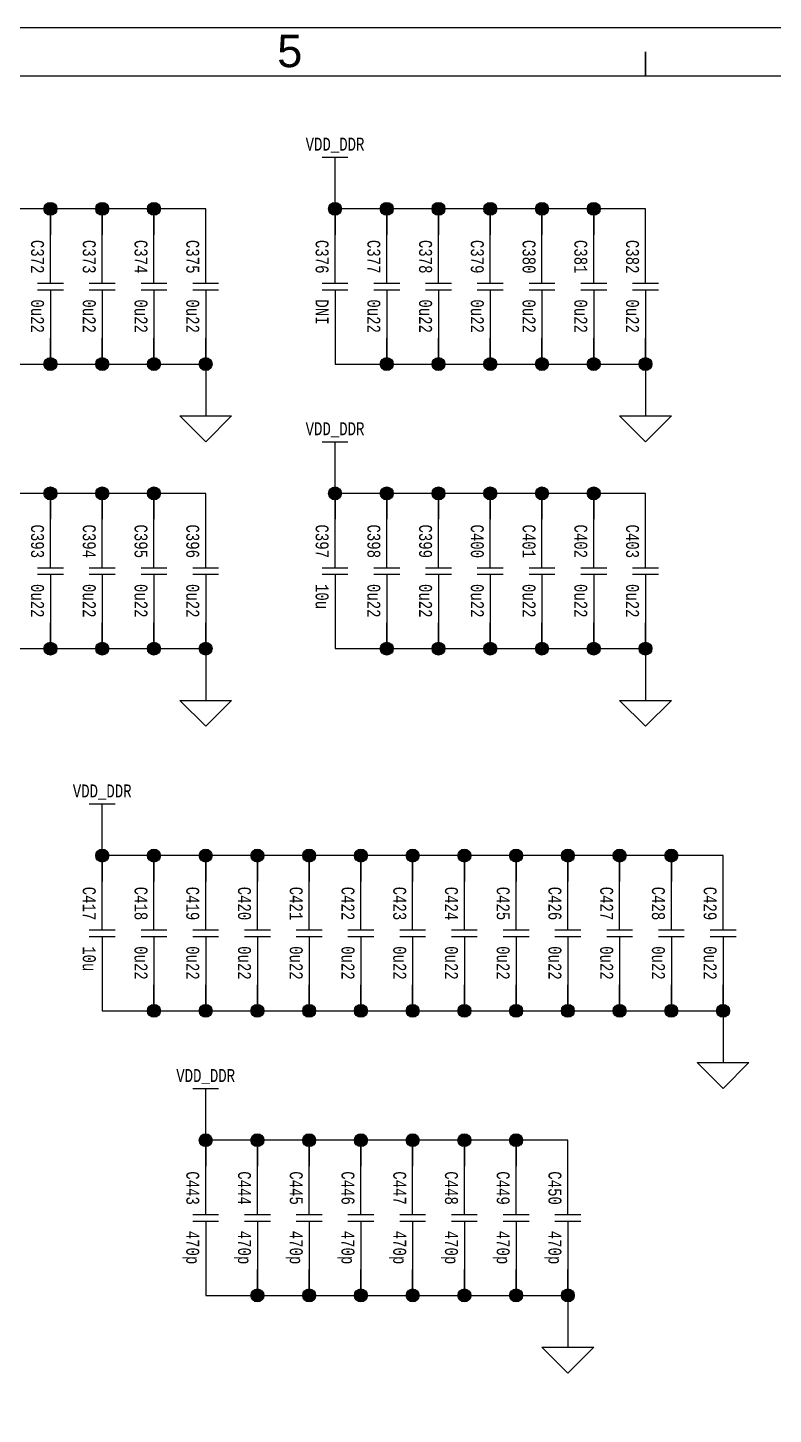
# Paper-space layout '12' of a CAD drawing. Header units: inches. Extents: x 0.2 to 16.8, y 0.2 to 10.8.
# Drawn here: x 3.36 to 6.24, y 5.39 to 10.75 of the extents above; entities that cross this region are included whole.
import ezdxf
from ezdxf.enums import TextEntityAlignment as Align

# ---------------------------------------------------------------- set-up
doc = ezdxf.new("R2010")
doc.units = ezdxf.units.IN
doc.header["$MEASUREMENT"] = 0
for name, color, linetype in [('BORDER', 13, 'Continuous'), ('COMPONENT', 14, 'Continuous'), ('SIGNAL', 84, 'Continuous'), ('TEXT', 252, 'Continuous')]:
    doc.layers.add(name, color=color, linetype=linetype)
doc.styles.add('Monotxt_75', font='monotxt.shx', dxfattribs={"width": 0.75})
doc.styles.get("Standard").update_dxf_attribs({"font": 'arial.ttf'})

# ---------------------------------------------------------------- blocks, each defined once
blk = doc.blocks.new('ANSI B Frame')
at = {"layer": 'BORDER'}
for points in [[(0.25, 0.25), (16.75, 0.25), (16.75, 10.75), (0.25, 10.75)], [(0.4375, 0.4375), (16.5625, 0.4375), (16.5625, 10.5625), (0.4375, 10.5625)]]:
    blk.add_lwpolyline(points, close=True, dxfattribs=at)
at = {"layer": 'BORDER', "lineweight": 35}
blk.add_lwpolyline([(5.75, 10.65625), (5.75, 10.5625)], dxfattribs=at)
at = {"layer": 'BORDER', "flags": 8}
for tag, p in [('ZN6', (1.625, 10.65787)), ('ZN5', (4.375, 10.66009)), ('ZN4', (7.125, 10.65625)), ('ZN3', (9.875, 10.65796)), ('ZN2', (12.625, 10.65574)), ('ZN1', (15.375, 10.65574)), ('ZN6', (1.625, 0.34375)), ('ZN5', (4.375, 0.34375)), ('ZN4', (7.125, 0.34375)), ('ZN3', (9.875, 0.34375)), ('ZN2', (12.625, 0.34375)), ('ZN1', (15.375, 0.34375))]:
    blk.add_attdef(tag, text='', height=0.125, dxfattribs=at).set_placement(p, align=Align.MIDDLE_CENTER)
at = {"layer": 'TEXT', "style": 'Monotxt_75', "width": 0.75, "flags": 8}
for tag, height, p in [('DESRP', 0.0625, (13.625, 1)), ('DWG_NO', 0.1875, (13.9625, 0.7125))]:
    blk.add_attdef(tag, text='', height=height, dxfattribs=at).set_placement(p, align=Align.MIDDLE_LEFT)
for tag, height, p in [('SHTSZ', 0.1875, (13.7375, 0.7125)), ('REV', 0.1875, (16.4125, 0.7125)), ('SCALE', 0.0625, (14.15625, 0.5)), ('REVDATE', 0.0625, (15.11875, 0.5)), ('CURRSHT', 0.0625, (16.0625, 0.5)), ('LASTSHT', 0.0625, (16.4375, 0.5))]:
    blk.add_attdef(tag, text='', height=height, dxfattribs=at).set_placement(p, align=Align.MIDDLE_CENTER)
blk = doc.blocks.new('CAP')
for points in [[(0, 0.0125), (0, 0.2)], [(-0.05, 0.0125), (0.05, 0.0125)], [(-0.05, -0.0125), (0.05, -0.0125)], [(0, -0.0125), (0, -0.2)]]:
    blk.add_lwpolyline(points)
at = {"layer": 'TEXT', "style": 'Monotxt_75', "width": 0.75, "flags": 8}
blk.add_attdef('REFID', text='', height=0.05, rotation=270, dxfattribs=at).set_placement((-0.025, 0.05), align=Align.TOP_RIGHT)
blk.add_attdef('VALUE', text='', height=0.05, rotation=270, dxfattribs=at).set_placement((-0.025, -0.05), align=Align.TOP_LEFT)
blk = doc.blocks.new('SUPPLY_BUS')
for points in [[(0, 0), (0.05, 0)], [(0.05, 0.025), (0.05, -0.025)]]:
    blk.add_lwpolyline(points)
blk = doc.blocks.new('FLOAT_GND')
blk.add_lwpolyline([(0, 0), (0, -0.05)])
blk.add_lwpolyline([(-0.05, -0.05), (0.05, -0.05), (0, -0.1)], close=True)
blk = doc.blocks.new('CONNECT')
blk.add_hatch(color=256).paths.add_polyline_path([(0.0125, 0, 1), (-0.0125, 0, 1)])
blk.add_circle((0, 0), 0.0125)

psp = doc.layouts.new('12')

# ---------------------------------------------------------------- linework, layer by layer
at = {"layer": 'SIGNAL'}
for points in [[(5.75, 9.95), (5.75, 10.05), (5.55, 10.05), (5.55, 9.95), (5.55, 10.025), (5.525, 10.05), (5.35, 10.05), (5.35, 9.95), (5.35, 10.025), (5.325, 10.05), (5.15, 10.05), (5.15, 9.95), (5.15, 10.025), (5.125, 10.05), (4.95, 10.05), (4.95, 9.95), (4.95, 10.025), (4.925, 10.05), (4.75, 10.05), (4.75, 9.95), (4.75, 10.025), (4.725, 10.05), (4.55, 10.05), (4.55, 9.95), (4.55, 10.15)], [(4.05, 9.95), (4.05, 10.05), (3.85, 10.05), (3.85, 9.95), (3.85, 10.025), (3.825, 10.05), (3.65, 10.05), (3.65, 9.95), (3.65, 10.025), (3.625, 10.05), (3.45, 10.05), (3.45, 9.95), (3.45, 10.025), (3.425, 10.05), (3.25, 10.05)], [(3.275, 9.45), (3.45, 9.45), (3.45, 9.55), (3.45, 9.475), (3.475, 9.45), (3.65, 9.45), (3.65, 9.55), (3.65, 9.475), (3.675, 9.45), (3.85, 9.45), (3.85, 9.55), (3.85, 9.475), (3.875, 9.45), (4.05, 9.45), (4.05, 9.55), (4.05, 9.35)], [(4.55, 9.55), (4.55, 9.45), (4.75, 9.45), (4.75, 9.55), (4.75, 9.475), (4.775, 9.45), (4.95, 9.45), (4.95, 9.55), (4.95, 9.475), (4.975, 9.45), (5.15, 9.45), (5.15, 9.55), (5.15, 9.475), (5.175, 9.45), (5.35, 9.45), (5.35, 9.55), (5.35, 9.475), (5.375, 9.45), (5.55, 9.45), (5.55, 9.55), (5.55, 9.475), (5.575, 9.45), (5.75, 9.45), (5.75, 9.55), (5.75, 9.35)], [(5.75, 8.85), (5.75, 8.95), (5.55, 8.95), (5.55, 8.85), (5.55, 8.925), (5.525, 8.95), (5.35, 8.95), (5.35, 8.85), (5.35, 8.925), (5.325, 8.95), (5.15, 8.95), (5.15, 8.85), (5.15, 8.925), (5.125, 8.95), (4.95, 8.95), (4.95, 8.85), (4.95, 8.925), (4.925, 8.95), (4.75, 8.95), (4.75, 8.85), (4.75, 8.925), (4.725, 8.95), (4.55, 8.95), (4.55, 8.85), (4.55, 9.05)], [(4.05, 8.85), (4.05, 8.95), (3.85, 8.95), (3.85, 8.85), (3.85, 8.925), (3.825, 8.95), (3.65, 8.95), (3.65, 8.85), (3.65, 8.925), (3.625, 8.95), (3.45, 8.95), (3.45, 8.85), (3.45, 8.925), (3.425, 8.95), (3.25, 8.95)], [(3.275, 8.35), (3.45, 8.35), (3.45, 8.45), (3.45, 8.375), (3.475, 8.35), (3.65, 8.35), (3.65, 8.45), (3.65, 8.375), (3.675, 8.35), (3.85, 8.35), (3.85, 8.45), (3.85, 8.375), (3.875, 8.35), (4.05, 8.35), (4.05, 8.45), (4.05, 8.25)], [(4.55, 8.45), (4.55, 8.35), (4.75, 8.35), (4.75, 8.45), (4.75, 8.375), (4.775, 8.35), (4.95, 8.35), (4.95, 8.45), (4.95, 8.375), (4.975, 8.35), (5.15, 8.35), (5.15, 8.45), (5.15, 8.375), (5.175, 8.35), (5.35, 8.35), (5.35, 8.45), (5.35, 8.375), (5.375, 8.35), (5.55, 8.35), (5.55, 8.45), (5.55, 8.375), (5.575, 8.35), (5.75, 8.35), (5.75, 8.45), (5.75, 8.25)], [(6.05, 7.45), (6.05, 7.55), (5.85, 7.55), (5.85, 7.45), (5.85, 7.525), (5.825, 7.55), (5.65, 7.55), (5.65, 7.45), (5.65, 7.525), (5.625, 7.55), (5.45, 7.55), (5.45, 7.45), (5.45, 7.525), (5.425, 7.55), (5.25, 7.55), (5.25, 7.45), (5.25, 7.525), (5.225, 7.55), (5.05, 7.55), (5.05, 7.45), (5.05, 7.525), (5.025, 7.55), (4.85, 7.55), (4.85, 7.45), (4.85, 7.525), (4.825, 7.55), (4.65, 7.55), (4.65, 7.45), (4.65, 7.525), (4.625, 7.55), (4.45, 7.55), (4.45, 7.45), (4.45, 7.525), (4.425, 7.55), (4.25, 7.55), (4.25, 7.45), (4.25, 7.525), (4.225, 7.55), (4.05, 7.55), (4.05, 7.45), (4.05, 7.525), (4.025, 7.55), (3.85, 7.55), (3.85, 7.45), (3.85, 7.525), (3.825, 7.55), (3.65, 7.55), (3.65, 7.45), (3.65, 7.65)], [(3.65, 7.05), (3.65, 6.95), (3.85, 6.95), (3.85, 7.05), (3.85, 6.975), (3.875, 6.95), (4.05, 6.95), (4.05, 7.05), (4.05, 6.975), (4.075, 6.95), (4.25, 6.95), (4.25, 7.05), (4.25, 6.975), (4.275, 6.95), (4.45, 6.95), (4.45, 7.05), (4.45, 6.975), (4.475, 6.95), (4.65, 6.95), (4.65, 7.05), (4.65, 6.975), (4.675, 6.95), (4.85, 6.95), (4.85, 7.05), (4.85, 6.975), (4.875, 6.95), (5.05, 6.95), (5.05, 7.05), (5.05, 6.975), (5.075, 6.95), (5.25, 6.95), (5.25, 7.05), (5.25, 6.975), (5.275, 6.95), (5.45, 6.95), (5.45, 7.05), (5.45, 6.975), (5.475, 6.95), (5.65, 6.95), (5.65, 7.05), (5.65, 6.975), (5.675, 6.95), (5.85, 6.95), (5.85, 7.05), (5.85, 6.975), (5.875, 6.95), (6.05, 6.95), (6.05, 7.05), (6.05, 6.85)], [(5.45, 6.35), (5.45, 6.45), (5.25, 6.45), (5.25, 6.35), (5.25, 6.425), (5.225, 6.45), (5.05, 6.45), (5.05, 6.35), (5.05, 6.425), (5.025, 6.45), (4.85, 6.45), (4.85, 6.35), (4.85, 6.425), (4.825, 6.45), (4.65, 6.45), (4.65, 6.35), (4.65, 6.425), (4.625, 6.45), (4.45, 6.45), (4.45, 6.35), (4.45, 6.425), (4.425, 6.45), (4.25, 6.45), (4.25, 6.35), (4.25, 6.425), (4.225, 6.45), (4.05, 6.45), (4.05, 6.35), (4.05, 6.55)], [(4.05, 5.95), (4.05, 5.85), (4.25, 5.85), (4.25, 5.95), (4.25, 5.875), (4.275, 5.85), (4.45, 5.85), (4.45, 5.95), (4.45, 5.875), (4.475, 5.85), (4.65, 5.85), (4.65, 5.95), (4.65, 5.875), (4.675, 5.85), (4.85, 5.85), (4.85, 5.95), (4.85, 5.875), (4.875, 5.85), (5.05, 5.85), (5.05, 5.95), (5.05, 5.875), (5.075, 5.85), (5.25, 5.85), (5.25, 5.95), (5.25, 5.875), (5.275, 5.85), (5.45, 5.85), (5.45, 5.95), (5.45, 5.75)]]:
    psp.add_lwpolyline(points, dxfattribs=at)

# ---------------------------------------------------------------- block references
ref = psp.add_blockref('ANSI B Frame', (0, 0))
ref.add_attrib('ZN5', '5', dxfattribs={"layer": 'BORDER', "height": 0.125}).set_placement((4.375, 10.6601), align=Align.MIDDLE_CENTER)
at = {"layer": 'COMPONENT', "xscale": 2, "yscale": 2, "zscale": 2, "rotation": 90}
for p in [(4.55, 10.15), (4.55, 9.05), (3.65, 7.65), (4.05, 6.55)]:
    psp.add_blockref('SUPPLY_BUS', p, dxfattribs=at)
at = {"layer": 'COMPONENT'}
ref = psp.add_blockref('CAP', (3.45, 9.75), dxfattribs=at)
ref.add_attrib('REFID', 'C372', dxfattribs={"layer": 'TEXT', "height": 0.05, "rotation": 270, "style": 'Monotxt_75', "width": 0.75}).set_placement((3.425, 9.8), align=Align.TOP_RIGHT)
ref.add_attrib('VALUE', '0u22', dxfattribs={"layer": 'TEXT', "height": 0.05, "rotation": 270, "style": 'Monotxt_75', "width": 0.75}).set_placement((3.425, 9.7), align=Align.TOP_LEFT)
ref = psp.add_blockref('CAP', (3.65, 9.75), dxfattribs=at)
ref.add_attrib('REFID', 'C373', dxfattribs={"layer": 'TEXT', "height": 0.05, "rotation": 270, "style": 'Monotxt_75', "width": 0.75}).set_placement((3.625, 9.8), align=Align.TOP_RIGHT)
ref.add_attrib('VALUE', '0u22', dxfattribs={"layer": 'TEXT', "height": 0.05, "rotation": 270, "style": 'Monotxt_75', "width": 0.75}).set_placement((3.625, 9.7), align=Align.TOP_LEFT)
ref = psp.add_blockref('CAP', (3.85, 9.75), dxfattribs=at)
ref.add_attrib('REFID', 'C374', dxfattribs={"layer": 'TEXT', "height": 0.05, "rotation": 270, "style": 'Monotxt_75', "width": 0.75}).set_placement((3.825, 9.8), align=Align.TOP_RIGHT)
ref.add_attrib('VALUE', '0u22', dxfattribs={"layer": 'TEXT', "height": 0.05, "rotation": 270, "style": 'Monotxt_75', "width": 0.75}).set_placement((3.825, 9.7), align=Align.TOP_LEFT)
ref = psp.add_blockref('CAP', (4.05, 9.75), dxfattribs=at)
ref.add_attrib('REFID', 'C375', dxfattribs={"layer": 'TEXT', "height": 0.05, "rotation": 270, "style": 'Monotxt_75', "width": 0.75}).set_placement((4.025, 9.8), align=Align.TOP_RIGHT)
ref.add_attrib('VALUE', '0u22', dxfattribs={"layer": 'TEXT', "height": 0.05, "rotation": 270, "style": 'Monotxt_75', "width": 0.75}).set_placement((4.025, 9.7), align=Align.TOP_LEFT)
ref = psp.add_blockref('CAP', (4.55, 9.75), dxfattribs=at)
ref.add_attrib('REFID', 'C376', dxfattribs={"layer": 'TEXT', "height": 0.05, "rotation": 270, "style": 'Monotxt_75', "width": 0.75}).set_placement((4.525, 9.8), align=Align.TOP_RIGHT)
ref.add_attrib('VALUE', 'DNI', dxfattribs={"layer": 'TEXT', "height": 0.05, "rotation": 270, "style": 'Monotxt_75', "width": 0.75}).set_placement((4.525, 9.7), align=Align.TOP_LEFT)
ref = psp.add_blockref('CAP', (4.75, 9.75), dxfattribs=at)
ref.add_attrib('REFID', 'C377', dxfattribs={"layer": 'TEXT', "height": 0.05, "rotation": 270, "style": 'Monotxt_75', "width": 0.75}).set_placement((4.725, 9.8), align=Align.TOP_RIGHT)
ref.add_attrib('VALUE', '0u22', dxfattribs={"layer": 'TEXT', "height": 0.05, "rotation": 270, "style": 'Monotxt_75', "width": 0.75}).set_placement((4.725, 9.7), align=Align.TOP_LEFT)
ref = psp.add_blockref('CAP', (4.95, 9.75), dxfattribs=at)
ref.add_attrib('REFID', 'C378', dxfattribs={"layer": 'TEXT', "height": 0.05, "rotation": 270, "style": 'Monotxt_75', "width": 0.75}).set_placement((4.925, 9.8), align=Align.TOP_RIGHT)
ref.add_attrib('VALUE', '0u22', dxfattribs={"layer": 'TEXT', "height": 0.05, "rotation": 270, "style": 'Monotxt_75', "width": 0.75}).set_placement((4.925, 9.7), align=Align.TOP_LEFT)
ref = psp.add_blockref('CAP', (5.15, 9.75), dxfattribs=at)
ref.add_attrib('REFID', 'C379', dxfattribs={"layer": 'TEXT', "height": 0.05, "rotation": 270, "style": 'Monotxt_75', "width": 0.75}).set_placement((5.125, 9.8), align=Align.TOP_RIGHT)
ref.add_attrib('VALUE', '0u22', dxfattribs={"layer": 'TEXT', "height": 0.05, "rotation": 270, "style": 'Monotxt_75', "width": 0.75}).set_placement((5.125, 9.7), align=Align.TOP_LEFT)
ref = psp.add_blockref('CAP', (5.35, 9.75), dxfattribs=at)
ref.add_attrib('REFID', 'C380', dxfattribs={"layer": 'TEXT', "height": 0.05, "rotation": 270, "style": 'Monotxt_75', "width": 0.75}).set_placement((5.325, 9.8), align=Align.TOP_RIGHT)
ref.add_attrib('VALUE', '0u22', dxfattribs={"layer": 'TEXT', "height": 0.05, "rotation": 270, "style": 'Monotxt_75', "width": 0.75}).set_placement((5.325, 9.7), align=Align.TOP_LEFT)
ref = psp.add_blockref('CAP', (5.55, 9.75), dxfattribs=at)
ref.add_attrib('REFID', 'C381', dxfattribs={"layer": 'TEXT', "height": 0.05, "rotation": 270, "style": 'Monotxt_75', "width": 0.75}).set_placement((5.525, 9.8), align=Align.TOP_RIGHT)
ref.add_attrib('VALUE', '0u22', dxfattribs={"layer": 'TEXT', "height": 0.05, "rotation": 270, "style": 'Monotxt_75', "width": 0.75}).set_placement((5.525, 9.7), align=Align.TOP_LEFT)
ref = psp.add_blockref('CAP', (5.75, 9.75), dxfattribs=at)
ref.add_attrib('REFID', 'C382', dxfattribs={"layer": 'TEXT', "height": 0.05, "rotation": 270, "style": 'Monotxt_75', "width": 0.75}).set_placement((5.725, 9.8), align=Align.TOP_RIGHT)
ref.add_attrib('VALUE', '0u22', dxfattribs={"layer": 'TEXT', "height": 0.05, "rotation": 270, "style": 'Monotxt_75', "width": 0.75}).set_placement((5.725, 9.7), align=Align.TOP_LEFT)
at = {"layer": 'COMPONENT', "xscale": 2, "yscale": 2, "zscale": 2}
for p in [(4.05, 9.35), (5.75, 9.35), (4.05, 8.25), (5.75, 8.25), (6.05, 6.85), (5.45, 5.75)]:
    psp.add_blockref('FLOAT_GND', p, dxfattribs=at)
at = {"layer": 'COMPONENT'}
ref = psp.add_blockref('CAP', (3.45, 8.65), dxfattribs=at)
ref.add_attrib('REFID', 'C393', dxfattribs={"layer": 'TEXT', "height": 0.05, "rotation": 270, "style": 'Monotxt_75', "width": 0.75}).set_placement((3.425, 8.7), align=Align.TOP_RIGHT)
ref.add_attrib('VALUE', '0u22', dxfattribs={"layer": 'TEXT', "height": 0.05, "rotation": 270, "style": 'Monotxt_75', "width": 0.75}).set_placement((3.425, 8.6), align=Align.TOP_LEFT)
ref = psp.add_blockref('CAP', (3.65, 8.65), dxfattribs=at)
ref.add_attrib('REFID', 'C394', dxfattribs={"layer": 'TEXT', "height": 0.05, "rotation": 270, "style": 'Monotxt_75', "width": 0.75}).set_placement((3.625, 8.7), align=Align.TOP_RIGHT)
ref.add_attrib('VALUE', '0u22', dxfattribs={"layer": 'TEXT', "height": 0.05, "rotation": 270, "style": 'Monotxt_75', "width": 0.75}).set_placement((3.625, 8.6), align=Align.TOP_LEFT)
ref = psp.add_blockref('CAP', (3.85, 8.65), dxfattribs=at)
ref.add_attrib('REFID', 'C395', dxfattribs={"layer": 'TEXT', "height": 0.05, "rotation": 270, "style": 'Monotxt_75', "width": 0.75}).set_placement((3.825, 8.7), align=Align.TOP_RIGHT)
ref.add_attrib('VALUE', '0u22', dxfattribs={"layer": 'TEXT', "height": 0.05, "rotation": 270, "style": 'Monotxt_75', "width": 0.75}).set_placement((3.825, 8.6), align=Align.TOP_LEFT)
ref = psp.add_blockref('CAP', (4.05, 8.65), dxfattribs=at)
ref.add_attrib('REFID', 'C396', dxfattribs={"layer": 'TEXT', "height": 0.05, "rotation": 270, "style": 'Monotxt_75', "width": 0.75}).set_placement((4.025, 8.7), align=Align.TOP_RIGHT)
ref.add_attrib('VALUE', '0u22', dxfattribs={"layer": 'TEXT', "height": 0.05, "rotation": 270, "style": 'Monotxt_75', "width": 0.75}).set_placement((4.025, 8.6), align=Align.TOP_LEFT)
ref = psp.add_blockref('CAP', (4.55, 8.65), dxfattribs=at)
ref.add_attrib('REFID', 'C397', dxfattribs={"layer": 'TEXT', "height": 0.05, "rotation": 270, "style": 'Monotxt_75', "width": 0.75}).set_placement((4.525, 8.7), align=Align.TOP_RIGHT)
ref.add_attrib('VALUE', '10u', dxfattribs={"layer": 'TEXT', "height": 0.05, "rotation": 270, "style": 'Monotxt_75', "width": 0.75}).set_placement((4.525, 8.6), align=Align.TOP_LEFT)
ref = psp.add_blockref('CAP', (4.75, 8.65), dxfattribs=at)
ref.add_attrib('REFID', 'C398', dxfattribs={"layer": 'TEXT', "height": 0.05, "rotation": 270, "style": 'Monotxt_75', "width": 0.75}).set_placement((4.725, 8.7), align=Align.TOP_RIGHT)
ref.add_attrib('VALUE', '0u22', dxfattribs={"layer": 'TEXT', "height": 0.05, "rotation": 270, "style": 'Monotxt_75', "width": 0.75}).set_placement((4.725, 8.6), align=Align.TOP_LEFT)
ref = psp.add_blockref('CAP', (4.95, 8.65), dxfattribs=at)
ref.add_attrib('REFID', 'C399', dxfattribs={"layer": 'TEXT', "height": 0.05, "rotation": 270, "style": 'Monotxt_75', "width": 0.75}).set_placement((4.925, 8.7), align=Align.TOP_RIGHT)
ref.add_attrib('VALUE', '0u22', dxfattribs={"layer": 'TEXT', "height": 0.05, "rotation": 270, "style": 'Monotxt_75', "width": 0.75}).set_placement((4.925, 8.6), align=Align.TOP_LEFT)
ref = psp.add_blockref('CAP', (5.15, 8.65), dxfattribs=at)
ref.add_attrib('REFID', 'C400', dxfattribs={"layer": 'TEXT', "height": 0.05, "rotation": 270, "style": 'Monotxt_75', "width": 0.75}).set_placement((5.125, 8.7), align=Align.TOP_RIGHT)
ref.add_attrib('VALUE', '0u22', dxfattribs={"layer": 'TEXT', "height": 0.05, "rotation": 270, "style": 'Monotxt_75', "width": 0.75}).set_placement((5.125, 8.6), align=Align.TOP_LEFT)
ref = psp.add_blockref('CAP', (5.35, 8.65), dxfattribs=at)
ref.add_attrib('REFID', 'C401', dxfattribs={"layer": 'TEXT', "height": 0.05, "rotation": 270, "style": 'Monotxt_75', "width": 0.75}).set_placement((5.325, 8.7), align=Align.TOP_RIGHT)
ref.add_attrib('VALUE', '0u22', dxfattribs={"layer": 'TEXT', "height": 0.05, "rotation": 270, "style": 'Monotxt_75', "width": 0.75}).set_placement((5.325, 8.6), align=Align.TOP_LEFT)
ref = psp.add_blockref('CAP', (5.55, 8.65), dxfattribs=at)
ref.add_attrib('REFID', 'C402', dxfattribs={"layer": 'TEXT', "height": 0.05, "rotation": 270, "style": 'Monotxt_75', "width": 0.75}).set_placement((5.525, 8.7), align=Align.TOP_RIGHT)
ref.add_attrib('VALUE', '0u22', dxfattribs={"layer": 'TEXT', "height": 0.05, "rotation": 270, "style": 'Monotxt_75', "width": 0.75}).set_placement((5.525, 8.6), align=Align.TOP_LEFT)
ref = psp.add_blockref('CAP', (5.75, 8.65), dxfattribs=at)
ref.add_attrib('REFID', 'C403', dxfattribs={"layer": 'TEXT', "height": 0.05, "rotation": 270, "style": 'Monotxt_75', "width": 0.75}).set_placement((5.725, 8.7), align=Align.TOP_RIGHT)
ref.add_attrib('VALUE', '0u22', dxfattribs={"layer": 'TEXT', "height": 0.05, "rotation": 270, "style": 'Monotxt_75', "width": 0.75}).set_placement((5.725, 8.6), align=Align.TOP_LEFT)
ref = psp.add_blockref('CAP', (3.65, 7.25), dxfattribs=at)
ref.add_attrib('REFID', 'C417', dxfattribs={"layer": 'TEXT', "height": 0.05, "rotation": 270, "style": 'Monotxt_75', "width": 0.75}).set_placement((3.625, 7.3), align=Align.TOP_RIGHT)
ref.add_attrib('VALUE', '10u', dxfattribs={"layer": 'TEXT', "height": 0.05, "rotation": 270, "style": 'Monotxt_75', "width": 0.75}).set_placement((3.625, 7.2), align=Align.TOP_LEFT)
ref = psp.add_blockref('CAP', (3.85, 7.25), dxfattribs=at)
ref.add_attrib('REFID', 'C418', dxfattribs={"layer": 'TEXT', "height": 0.05, "rotation": 270, "style": 'Monotxt_75', "width": 0.75}).set_placement((3.825, 7.3), align=Align.TOP_RIGHT)
ref.add_attrib('VALUE', '0u22', dxfattribs={"layer": 'TEXT', "height": 0.05, "rotation": 270, "style": 'Monotxt_75', "width": 0.75}).set_placement((3.825, 7.2), align=Align.TOP_LEFT)
ref = psp.add_blockref('CAP', (4.05, 7.25), dxfattribs=at)
ref.add_attrib('REFID', 'C419', dxfattribs={"layer": 'TEXT', "height": 0.05, "rotation": 270, "style": 'Monotxt_75', "width": 0.75}).set_placement((4.025, 7.3), align=Align.TOP_RIGHT)
ref.add_attrib('VALUE', '0u22', dxfattribs={"layer": 'TEXT', "height": 0.05, "rotation": 270, "style": 'Monotxt_75', "width": 0.75}).set_placement((4.025, 7.2), align=Align.TOP_LEFT)
ref = psp.add_blockref('CAP', (4.25, 7.25), dxfattribs=at)
ref.add_attrib('REFID', 'C420', dxfattribs={"layer": 'TEXT', "height": 0.05, "rotation": 270, "style": 'Monotxt_75', "width": 0.75}).set_placement((4.225, 7.3), align=Align.TOP_RIGHT)
ref.add_attrib('VALUE', '0u22', dxfattribs={"layer": 'TEXT', "height": 0.05, "rotation": 270, "style": 'Monotxt_75', "width": 0.75}).set_placement((4.225, 7.2), align=Align.TOP_LEFT)
ref = psp.add_blockref('CAP', (4.45, 7.25), dxfattribs=at)
ref.add_attrib('REFID', 'C421', dxfattribs={"layer": 'TEXT', "height": 0.05, "rotation": 270, "style": 'Monotxt_75', "width": 0.75}).set_placement((4.425, 7.3), align=Align.TOP_RIGHT)
ref.add_attrib('VALUE', '0u22', dxfattribs={"layer": 'TEXT', "height": 0.05, "rotation": 270, "style": 'Monotxt_75', "width": 0.75}).set_placement((4.425, 7.2), align=Align.TOP_LEFT)
ref = psp.add_blockref('CAP', (4.65, 7.25), dxfattribs=at)
ref.add_attrib('REFID', 'C422', dxfattribs={"layer": 'TEXT', "height": 0.05, "rotation": 270, "style": 'Monotxt_75', "width": 0.75}).set_placement((4.625, 7.3), align=Align.TOP_RIGHT)
ref.add_attrib('VALUE', '0u22', dxfattribs={"layer": 'TEXT', "height": 0.05, "rotation": 270, "style": 'Monotxt_75', "width": 0.75}).set_placement((4.625, 7.2), align=Align.TOP_LEFT)
ref = psp.add_blockref('CAP', (4.85, 7.25), dxfattribs=at)
ref.add_attrib('REFID', 'C423', dxfattribs={"layer": 'TEXT', "height": 0.05, "rotation": 270, "style": 'Monotxt_75', "width": 0.75}).set_placement((4.825, 7.3), align=Align.TOP_RIGHT)
ref.add_attrib('VALUE', '0u22', dxfattribs={"layer": 'TEXT', "height": 0.05, "rotation": 270, "style": 'Monotxt_75', "width": 0.75}).set_placement((4.825, 7.2), align=Align.TOP_LEFT)
ref = psp.add_blockref('CAP', (5.05, 7.25), dxfattribs=at)
ref.add_attrib('REFID', 'C424', dxfattribs={"layer": 'TEXT', "height": 0.05, "rotation": 270, "style": 'Monotxt_75', "width": 0.75}).set_placement((5.025, 7.3), align=Align.TOP_RIGHT)
ref.add_attrib('VALUE', '0u22', dxfattribs={"layer": 'TEXT', "height": 0.05, "rotation": 270, "style": 'Monotxt_75', "width": 0.75}).set_placement((5.025, 7.2), align=Align.TOP_LEFT)
ref = psp.add_blockref('CAP', (5.25, 7.25), dxfattribs=at)
ref.add_attrib('REFID', 'C425', dxfattribs={"layer": 'TEXT', "height": 0.05, "rotation": 270, "style": 'Monotxt_75', "width": 0.75}).set_placement((5.225, 7.3), align=Align.TOP_RIGHT)
ref.add_attrib('VALUE', '0u22', dxfattribs={"layer": 'TEXT', "height": 0.05, "rotation": 270, "style": 'Monotxt_75', "width": 0.75}).set_placement((5.225, 7.2), align=Align.TOP_LEFT)
ref = psp.add_blockref('CAP', (5.45, 7.25), dxfattribs=at)
ref.add_attrib('REFID', 'C426', dxfattribs={"layer": 'TEXT', "height": 0.05, "rotation": 270, "style": 'Monotxt_75', "width": 0.75}).set_placement((5.425, 7.3), align=Align.TOP_RIGHT)
ref.add_attrib('VALUE', '0u22', dxfattribs={"layer": 'TEXT', "height": 0.05, "rotation": 270, "style": 'Monotxt_75', "width": 0.75}).set_placement((5.425, 7.2), align=Align.TOP_LEFT)
ref = psp.add_blockref('CAP', (5.65, 7.25), dxfattribs=at)
ref.add_attrib('REFID', 'C427', dxfattribs={"layer": 'TEXT', "height": 0.05, "rotation": 270, "style": 'Monotxt_75', "width": 0.75}).set_placement((5.625, 7.3), align=Align.TOP_RIGHT)
ref.add_attrib('VALUE', '0u22', dxfattribs={"layer": 'TEXT', "height": 0.05, "rotation": 270, "style": 'Monotxt_75', "width": 0.75}).set_placement((5.625, 7.2), align=Align.TOP_LEFT)
ref = psp.add_blockref('CAP', (5.85, 7.25), dxfattribs=at)
ref.add_attrib('REFID', 'C428', dxfattribs={"layer": 'TEXT', "height": 0.05, "rotation": 270, "style": 'Monotxt_75', "width": 0.75}).set_placement((5.825, 7.3), align=Align.TOP_RIGHT)
ref.add_attrib('VALUE', '0u22', dxfattribs={"layer": 'TEXT', "height": 0.05, "rotation": 270, "style": 'Monotxt_75', "width": 0.75}).set_placement((5.825, 7.2), align=Align.TOP_LEFT)
ref = psp.add_blockref('CAP', (6.05, 7.25), dxfattribs=at)
ref.add_attrib('REFID', 'C429', dxfattribs={"layer": 'TEXT', "height": 0.05, "rotation": 270, "style": 'Monotxt_75', "width": 0.75}).set_placement((6.025, 7.3), align=Align.TOP_RIGHT)
ref.add_attrib('VALUE', '0u22', dxfattribs={"layer": 'TEXT', "height": 0.05, "rotation": 270, "style": 'Monotxt_75', "width": 0.75}).set_placement((6.025, 7.2), align=Align.TOP_LEFT)
ref = psp.add_blockref('CAP', (4.05, 6.15), dxfattribs=at)
ref.add_attrib('REFID', 'C443', dxfattribs={"layer": 'TEXT', "height": 0.05, "rotation": 270, "style": 'Monotxt_75', "width": 0.75}).set_placement((4.025, 6.2), align=Align.TOP_RIGHT)
ref.add_attrib('VALUE', '470p', dxfattribs={"layer": 'TEXT', "height": 0.05, "rotation": 270, "style": 'Monotxt_75', "width": 0.75}).set_placement((4.025, 6.1), align=Align.TOP_LEFT)
ref = psp.add_blockref('CAP', (4.25, 6.15), dxfattribs=at)
ref.add_attrib('REFID', 'C444', dxfattribs={"layer": 'TEXT', "height": 0.05, "rotation": 270, "style": 'Monotxt_75', "width": 0.75}).set_placement((4.225, 6.2), align=Align.TOP_RIGHT)
ref.add_attrib('VALUE', '470p', dxfattribs={"layer": 'TEXT', "height": 0.05, "rotation": 270, "style": 'Monotxt_75', "width": 0.75}).set_placement((4.225, 6.1), align=Align.TOP_LEFT)
ref = psp.add_blockref('CAP', (4.45, 6.15), dxfattribs=at)
ref.add_attrib('REFID', 'C445', dxfattribs={"layer": 'TEXT', "height": 0.05, "rotation": 270, "style": 'Monotxt_75', "width": 0.75}).set_placement((4.425, 6.2), align=Align.TOP_RIGHT)
ref.add_attrib('VALUE', '470p', dxfattribs={"layer": 'TEXT', "height": 0.05, "rotation": 270, "style": 'Monotxt_75', "width": 0.75}).set_placement((4.425, 6.1), align=Align.TOP_LEFT)
ref = psp.add_blockref('CAP', (4.65, 6.15), dxfattribs=at)
ref.add_attrib('REFID', 'C446', dxfattribs={"layer": 'TEXT', "height": 0.05, "rotation": 270, "style": 'Monotxt_75', "width": 0.75}).set_placement((4.625, 6.2), align=Align.TOP_RIGHT)
ref.add_attrib('VALUE', '470p', dxfattribs={"layer": 'TEXT', "height": 0.05, "rotation": 270, "style": 'Monotxt_75', "width": 0.75}).set_placement((4.625, 6.1), align=Align.TOP_LEFT)
ref = psp.add_blockref('CAP', (4.85, 6.15), dxfattribs=at)
ref.add_attrib('REFID', 'C447', dxfattribs={"layer": 'TEXT', "height": 0.05, "rotation": 270, "style": 'Monotxt_75', "width": 0.75}).set_placement((4.825, 6.2), align=Align.TOP_RIGHT)
ref.add_attrib('VALUE', '470p', dxfattribs={"layer": 'TEXT', "height": 0.05, "rotation": 270, "style": 'Monotxt_75', "width": 0.75}).set_placement((4.825, 6.1), align=Align.TOP_LEFT)
ref = psp.add_blockref('CAP', (5.05, 6.15), dxfattribs=at)
ref.add_attrib('REFID', 'C448', dxfattribs={"layer": 'TEXT', "height": 0.05, "rotation": 270, "style": 'Monotxt_75', "width": 0.75}).set_placement((5.025, 6.2), align=Align.TOP_RIGHT)
ref.add_attrib('VALUE', '470p', dxfattribs={"layer": 'TEXT', "height": 0.05, "rotation": 270, "style": 'Monotxt_75', "width": 0.75}).set_placement((5.025, 6.1), align=Align.TOP_LEFT)
ref = psp.add_blockref('CAP', (5.25, 6.15), dxfattribs=at)
ref.add_attrib('REFID', 'C449', dxfattribs={"layer": 'TEXT', "height": 0.05, "rotation": 270, "style": 'Monotxt_75', "width": 0.75}).set_placement((5.225, 6.2), align=Align.TOP_RIGHT)
ref.add_attrib('VALUE', '470p', dxfattribs={"layer": 'TEXT', "height": 0.05, "rotation": 270, "style": 'Monotxt_75', "width": 0.75}).set_placement((5.225, 6.1), align=Align.TOP_LEFT)
ref = psp.add_blockref('CAP', (5.45, 6.15), dxfattribs=at)
ref.add_attrib('REFID', 'C450', dxfattribs={"layer": 'TEXT', "height": 0.05, "rotation": 270, "style": 'Monotxt_75', "width": 0.75}).set_placement((5.425, 6.2), align=Align.TOP_RIGHT)
ref.add_attrib('VALUE', '470p', dxfattribs={"layer": 'TEXT', "height": 0.05, "rotation": 270, "style": 'Monotxt_75', "width": 0.75}).set_placement((5.425, 6.1), align=Align.TOP_LEFT)
at = {"layer": 'SIGNAL', "xscale": 2, "yscale": 2, "zscale": 2, "rotation": 180}
for p in [(3.45, 10.05), (3.65, 10.05), (3.85, 10.05), (4.55, 10.05), (4.75, 10.05), (4.95, 10.05), (5.15, 10.05), (5.35, 10.05), (5.55, 10.05), (3.45, 8.95), (3.65, 8.95), (3.85, 8.95), (4.55, 8.95), (4.75, 8.95), (4.95, 8.95), (5.15, 8.95), (5.35, 8.95), (5.55, 8.95), (3.65, 7.55), (3.85, 7.55), (4.05, 7.55), (4.25, 7.55), (4.45, 7.55), (4.65, 7.55), (4.85, 7.55), (5.05, 7.55), (5.25, 7.55), (5.45, 7.55), (5.65, 7.55), (5.85, 7.55), (4.05, 6.45), (4.25, 6.45), (4.45, 6.45), (4.65, 6.45), (4.85, 6.45), (5.05, 6.45), (5.25, 6.45)]:
    psp.add_blockref('CONNECT', p, dxfattribs=at)
at = {"layer": 'SIGNAL', "xscale": 2, "yscale": 2, "zscale": 2}
for p in [(3.45, 9.45), (3.65, 9.45), (3.85, 9.45), (4.05, 9.45), (4.75, 9.45), (4.95, 9.45), (5.15, 9.45), (5.35, 9.45), (5.55, 9.45), (5.75, 9.45), (3.45, 8.35), (3.65, 8.35), (3.85, 8.35), (4.05, 8.35), (4.75, 8.35), (4.95, 8.35), (5.15, 8.35), (5.35, 8.35), (5.55, 8.35), (5.75, 8.35), (3.85, 6.95), (4.05, 6.95), (4.25, 6.95), (4.45, 6.95), (4.65, 6.95), (4.85, 6.95), (5.05, 6.95), (5.25, 6.95), (5.45, 6.95), (5.65, 6.95), (5.85, 6.95), (6.05, 6.95), (4.25, 5.85), (4.45, 5.85), (4.65, 5.85), (4.85, 5.85), (5.05, 5.85), (5.25, 5.85), (5.45, 5.85)]:
    psp.add_blockref('CONNECT', p, dxfattribs=at)

# ---------------------------------------------------------------- texts
at = {"layer": 'TEXT', "style": 'Monotxt_75', "width": 0.75}
for p in [(4.55, 10.275), (4.55, 9.175), (3.65, 7.775), (4.05, 6.675)]:
    psp.add_text('VDD_DDR', height=0.05, dxfattribs=at).set_placement(p, align=Align.CENTER)

doc.saveas('drawing.dxf')
